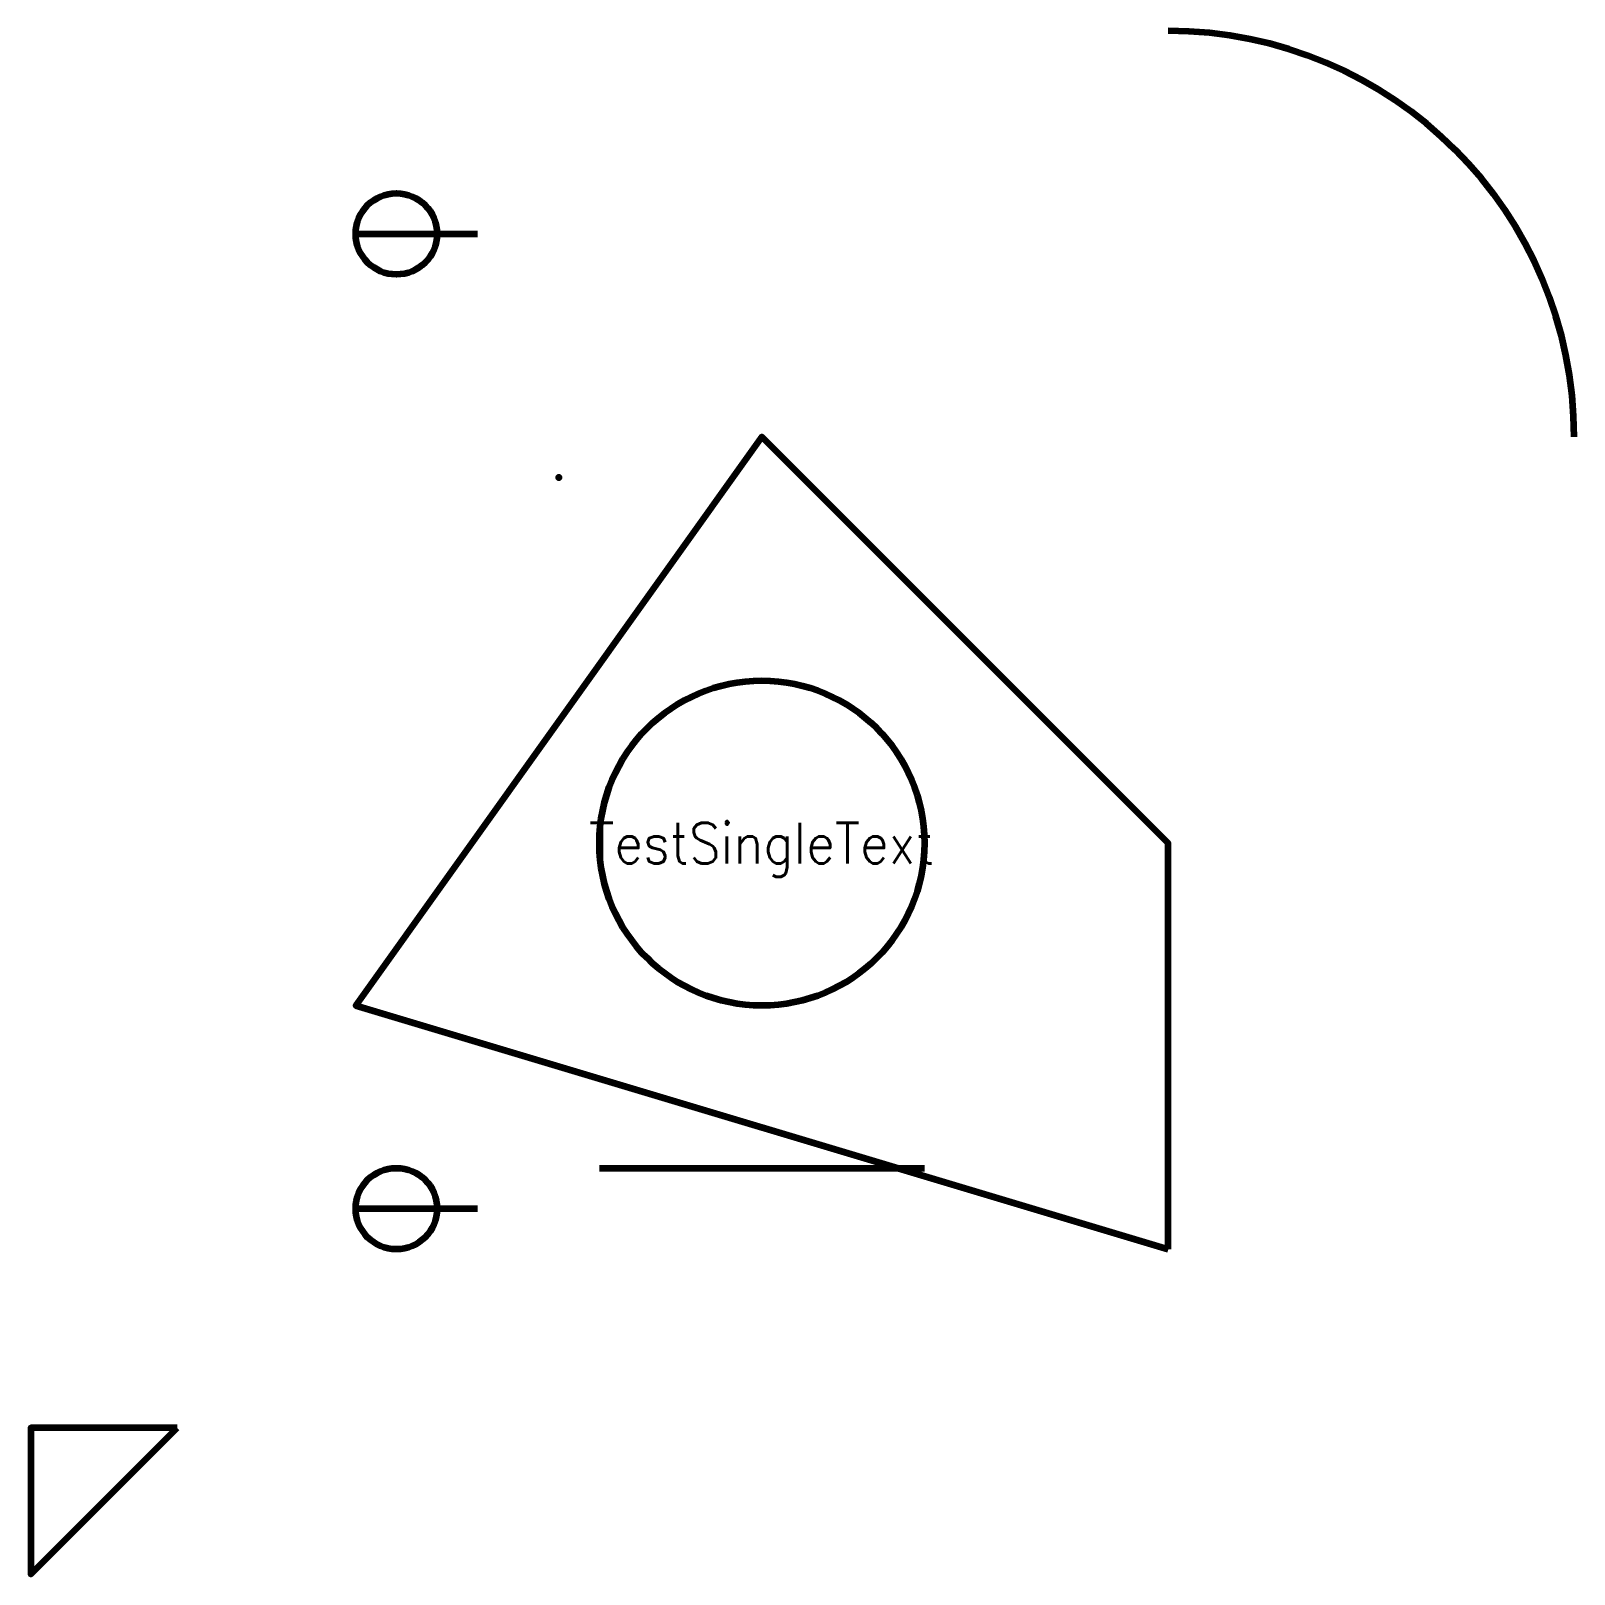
# Model space of a CAD drawing. Extents: x -40 to 150, y -40 to 150.
import ezdxf
from ezdxf.enums import TextEntityAlignment as Align

# ---------------------------------------------------------------- set-up
doc = ezdxf.new("R2010")
doc.units = 0
doc.layers.get('0').update_dxf_attribs({"color": 250, "linetype": 'CONTINUOUS', "lineweight": 100, "true_color": 0x545454})
doc.layers.add('mainlayer', color=1, linetype='CONTINUOUS', lineweight=100, true_color=0xff0000)
doc.styles.add('textstyle0', font='')
doc.styles.get('textstyle0').set_extended_font_data('Standard')

# ---------------------------------------------------------------- blocks, each defined once
blk = doc.blocks.new('TestblockOne')
blk.add_line((0, 5), (15, 5))
at = {"color": 125, "true_color": 0x3f7f6f}
blk.add_circle((5, 5), 5, dxfattribs=at)
blk = doc.blocks.new('TestblockTwo')
at = {"color": 125, "true_color": 0x3f7f6f}
blk.add_lwpolyline([(-2, -2), (-20, -2), (-20, -20)], close=True, dxfattribs=at)

msp = doc.modelspace()

# ---------------------------------------------------------------- linework, layer by layer
at = {"layer": 'mainlayer'}
msp.add_line((30, 10), (70, 10), dxfattribs=at)
at = {"layer": 'mainlayer', "color": 125, "true_color": 0x3f7f6f}
msp.add_lwpolyline([(100, 0), (100, 50), (50, 100), (0, 30)], close=True, dxfattribs=at)
msp.add_circle((50, 50), 20, dxfattribs=at)
msp.add_arc((100, 100), 50, 0, 90, dxfattribs=at)
at = {"layer": 'mainlayer'}
msp.add_point((25, 95), dxfattribs=at)

# ---------------------------------------------------------------- block references
at = {"layer": 'mainlayer', "color": 125, "true_color": 0x3f7f6f}
for name, p in [('TestblockOne', (0, 120)), ('TestblockOne', (0, 0)), ('TestblockTwo', (-20, -20))]:
    msp.add_blockref(name, p, dxfattribs=at)

# ---------------------------------------------------------------- texts
at = {"layer": 'mainlayer', "color": 125, "true_color": 0x3f7f6f, "style": 'textstyle0'}
msp.add_text('TestSingleText', height=5, dxfattribs=at).set_placement((50, 50), align=Align.MIDDLE_CENTER)

doc.saveas('drawing.dxf')
